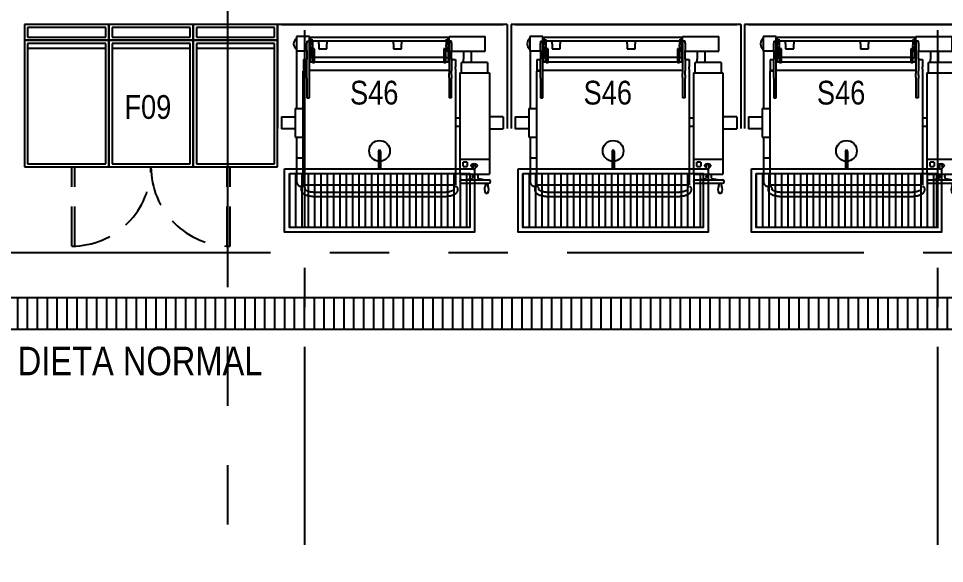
# Model space of a CAD drawing. Extents: x -28 to 149, y -33 to 76.
# Drawn here: x 26.19 to 32.04, y 21.54 to 24.99 of the extents above; entities that cross this region are included whole.
import ezdxf

# ---------------------------------------------------------------- set-up
doc = ezdxf.new("R2010")
doc.units = 0
for name, pattern in [('CENTER', [2, 1.25, -0.25, 0.25, -0.25]), ('HIDDEN', [0.375, 0.25, -0.125]), ('PHANTOM2', [1.25, 0.625, -0.125, 0.125, -0.125, 0.125, -0.125])]:
    doc.linetypes.add(name, pattern=pattern)
for name, color, linetype in [('arq-ejes-principales', 1, 'CENTER'), ('arq-equipamiento', 1, 'Continuous'), ('arq-hatch', 252, 'Continuous'), ('arq-indicacion de corte', 5, 'PHANTOM2'), ('arq-parillas', 8, 'Continuous'), ('arq-text-area', 3, 'Continuous'), ('arq-text-equipamiento', 2, 'Continuous')]:
    doc.layers.add(name, color=color, linetype=linetype)
doc.styles.add('dape 2', font='ARIALN.TTF', dxfattribs={"height": 2.5})

# ---------------------------------------------------------------- blocks, each defined once
blk = doc.blocks.new('S46')
for p, q in [((0.1364, 1.0655), (0.1241, 1.0655)), ((0.3137, 1.0537), (0.3126, 1.0509)), ((0.3149, 1.0562), (0.3137, 1.0537)), ((0.3165, 1.0586), (0.3149, 1.0562)), ((0.3183, 1.061), (0.3165, 1.0586)), ((0.3204, 1.0634), (0.3183, 1.061)), ((0.3232, 1.0659), (0.3204, 1.0634)), ((0.3262, 1.0682), (0.3232, 1.0659)), ((0.3295, 1.0704), (0.3262, 1.0682)), ((0.333, 1.0724), (0.3295, 1.0704)), ((0.3367, 1.0743), (0.333, 1.0724)), ((0.3406, 1.076), (0.3367, 1.0743)), ((0.3447, 1.0775), (0.3406, 1.076)), ((0.3489, 1.0789), (0.3447, 1.0775)), ((0.3533, 1.0802), (0.3489, 1.0789)), ((0.3506, 1.0526), (0.3535, 1.0537)), ((0.3578, 1.0814), (0.3533, 1.0802)), ((0.3535, 1.0537), (0.3567, 1.0548)), ((0.3567, 1.0548), (0.3601, 1.0557)), ((0.3625, 1.0824), (0.3578, 1.0814)), ((0.3601, 1.0557), (0.3637, 1.0567)), ((0.3673, 1.0833), (0.3625, 1.0824)), ((0.3637, 1.0567), (0.3675, 1.0575)), ((0.3722, 1.0841), (0.3673, 1.0833)), ((0.3675, 1.0575), (0.3715, 1.0583)), ((0.3715, 1.0583), (0.3757, 1.0589)), ((0.3772, 1.0848), (0.3722, 1.0841)), ((0.3757, 1.0589), (0.38, 1.0595)), ((0.3822, 1.0853), (0.3772, 1.0848)), ((0.38, 1.0595), (0.3844, 1.06)), ((0.3874, 1.0857), (0.3822, 1.0853)), ((0.3844, 1.06), (0.3889, 1.0603)), ((0.3925, 1.0859), (0.3874, 1.0857)), ((0.3889, 1.0603), (0.3934, 1.0606)), ((0.3977, 1.0861), (0.3925, 1.0859)), ((0.3934, 1.0606), (0.398, 1.0607)), ((0.4005, 1.0861), (0.3977, 1.0861)), ((0.398, 1.0607), (0.4005, 1.0607)), ((1.2133, 1.0861), (0.4005, 1.0861)), ((0.4005, 1.0607), (1.2133, 1.0607)), ((1.2165, 1.0861), (1.2133, 1.0861)), ((1.2133, 1.0607), (1.2157, 1.0607)), ((1.2157, 1.0607), (1.2203, 1.0606)), ((1.2217, 1.0859), (1.2165, 1.0861)), ((1.2203, 1.0606), (1.2248, 1.0603)), ((1.2268, 1.0856), (1.2217, 1.0859)), ((1.2248, 1.0603), (1.2293, 1.06)), ((1.232, 1.0852), (1.2268, 1.0856)), ((1.2293, 1.06), (1.2337, 1.0595)), ((1.237, 1.0847), (1.232, 1.0852)), ((1.2337, 1.0595), (1.2381, 1.0589)), ((1.242, 1.084), (1.237, 1.0847)), ((1.2381, 1.0589), (1.2422, 1.0583)), ((1.2469, 1.0832), (1.242, 1.084)), ((1.2422, 1.0583), (1.2463, 1.0575)), ((1.2463, 1.0575), (1.2501, 1.0567)), ((1.2517, 1.0823), (1.2469, 1.0832)), ((1.2501, 1.0567), (1.2538, 1.0557)), ((1.2564, 1.0813), (1.2517, 1.0823)), ((1.2538, 1.0557), (1.2572, 1.0547)), ((1.261, 1.0801), (1.2564, 1.0813)), ((1.2572, 1.0547), (1.2604, 1.0536)), ((1.2604, 1.0536), (1.2633, 1.0525)), ((1.2654, 1.0788), (1.261, 1.0801)), ((1.2696, 1.0773), (1.2654, 1.0788)), ((1.2737, 1.0757), (1.2696, 1.0773)), ((1.2776, 1.074), (1.2737, 1.0757)), ((1.2813, 1.0721), (1.2776, 1.074)), ((1.2847, 1.0701), (1.2813, 1.0721)), ((1.2878, 1.068), (1.2847, 1.0701)), ((1.2907, 1.0658), (1.2878, 1.068)), ((1.2932, 1.0635), (1.2907, 1.0658)), ((1.2953, 1.0611), (1.2932, 1.0635)), ((1.2972, 1.0587), (1.2953, 1.0611)), ((1.2987, 1.0563), (1.2972, 1.0587)), ((1.3, 1.0537), (1.2987, 1.0563)), ((1.301, 1.0511), (1.3, 1.0537)), ((0.1159, 1.0029), (0.1156, 1.0029)), ((0.2878, 1.0029), (0.1159, 1.0029)), ((0.312, 1.048), (0.3116, 1.0452)), ((0.3116, 1.0452), (0.3116, 1.0436)), ((0.3116, 1.0436), (0.3116, 1.0374)), ((0.3116, 1.0374), (0.3119, 1.0343)), ((0.3119, 1.0343), (0.3126, 1.0319)), ((0.3126, 1.0509), (0.312, 1.048)), ((0.3126, 1.0319), (0.3134, 1.0301)), ((0.3134, 1.0301), (0.3143, 1.0289)), ((0.3143, 1.0289), (0.3156, 1.0274)), ((0.3156, 1.0274), (0.3178, 1.0258)), ((0.3178, 1.0258), (0.3207, 1.0247)), ((0.3207, 1.0247), (0.3243, 1.0242)), ((0.3243, 1.0136), (0.3243, 0.2943)), ((0.3274, 1.0245), (0.3295, 1.0251)), ((0.3274, 1.0159), (1.2878, 1.0159)), ((0.3295, 1.0251), (0.3312, 1.026)), ((0.3312, 1.026), (0.3328, 1.0272)), ((0.3328, 1.0272), (0.3342, 1.0287)), ((0.3342, 1.0287), (0.3354, 1.0306)), ((0.3354, 1.0306), (0.3363, 1.0327)), ((0.3363, 1.0327), (0.3368, 1.035)), ((0.3368, 1.035), (0.337, 1.0374)), ((0.3369, 1.0434), (0.337, 1.0436)), ((0.3369, 1.0434), (0.3369, 1.0434)), ((0.337, 1.0436), (0.3372, 1.0439)), ((0.337, 1.0374), (0.337, 1.0436)), ((0.3372, 1.0439), (0.3376, 1.0445)), ((0.3376, 1.0445), (0.3382, 1.0452)), ((0.3382, 1.0452), (0.3391, 1.0461)), ((0.3391, 1.0461), (0.3403, 1.0471)), ((0.3403, 1.0471), (0.3418, 1.0481)), ((0.3418, 1.0481), (0.3436, 1.0492)), ((0.3436, 1.0492), (0.3456, 1.0503)), ((0.3456, 1.0503), (0.348, 1.0515)), ((0.348, 1.0515), (0.3506, 1.0526)), ((1.2633, 1.0525), (1.266, 1.0514)), ((1.266, 1.0514), (1.2683, 1.0502)), ((1.2683, 1.0502), (1.2704, 1.0491)), ((1.2704, 1.0491), (1.2722, 1.048)), ((1.2722, 1.048), (1.2736, 1.0469)), ((1.2736, 1.0469), (1.2748, 1.0459)), ((1.2748, 1.0459), (1.2756, 1.0451)), ((1.2756, 1.0451), (1.2762, 1.0444)), ((1.2762, 1.0444), (1.2766, 1.0439)), ((1.2766, 1.0439), (1.2767, 1.0435)), ((1.2767, 1.0435), (1.2768, 1.0434)), ((1.2768, 1.0436), (1.2768, 1.0361)), ((1.2768, 1.0361), (1.277, 1.0332)), ((1.277, 1.0332), (1.2776, 1.0309)), ((1.2776, 1.0309), (1.2783, 1.0293)), ((1.2783, 1.0293), (1.279, 1.0281)), ((1.279, 1.0281), (1.2801, 1.0267)), ((1.2801, 1.0267), (1.282, 1.0251)), ((1.282, 1.0251), (1.2845, 1.0237)), ((1.2845, 1.0237), (1.2879, 1.0229)), ((1.2893, 1.0136), (1.2893, 0.2943)), ((1.2895, 1.0229), (1.293, 1.0233)), ((1.293, 1.0233), (1.2959, 1.0245)), ((1.2959, 1.0245), (1.2981, 1.026)), ((1.2981, 1.026), (1.2995, 1.0275)), ((1.2995, 1.0275), (1.3003, 1.0288)), ((1.3003, 1.0288), (1.3011, 1.0305)), ((1.3017, 1.0485), (1.301, 1.0511)), ((1.3011, 1.0305), (1.3019, 1.0329)), ((1.3021, 1.0457), (1.3017, 1.0485)), ((1.3019, 1.0329), (1.3022, 1.0361)), ((1.3022, 1.0436), (1.3021, 1.0457)), ((1.3022, 1.0361), (1.3022, 1.0436)), ((1.3305, 0.843), (1.3305, 0.9954)), ((0.2988, 0.9465), (0.1126, 0.9465)), ((0.1126, 0.8518), (0.1126, 0.9465)), ((0.2878, 0.9815), (0.1156, 0.9815)), ((0.1477, 0.9815), (0.1802, 0.9749)), ((0.1802, 0.9749), (0.1802, 0.9749)), ((0.1839, 0.9704), (0.1839, 0.9626)), ((0.1839, 0.9626), (0.1839, 0.9626)), ((0.1839, 0.9626), (0.184, 0.9623)), ((0.184, 0.9554), (0.1839, 0.9552)), ((0.1839, 0.9552), (0.184, 0.9554)), ((0.1839, 0.9552), (0.1839, 0.9465)), ((0.184, 0.9623), (0.1842, 0.9615)), ((0.1842, 0.9562), (0.184, 0.9554)), ((0.184, 0.9554), (0.1842, 0.9562)), ((0.1842, 0.9615), (0.1843, 0.9603)), ((0.1843, 0.9574), (0.1842, 0.9562)), ((0.1843, 0.9603), (0.1844, 0.9596)), ((0.1844, 0.9581), (0.1843, 0.9574)), ((0.1844, 0.9596), (0.1844, 0.9589)), ((0.1844, 0.9584), (0.1844, 0.9589)), ((0.1844, 0.9589), (0.1844, 0.9581)), ((0.219, 0.9589), (0.2191, 0.9596)), ((0.219, 0.9594), (0.219, 0.9589)), ((0.2191, 0.9581), (0.219, 0.9589)), ((0.2191, 0.9603), (0.2192, 0.9615)), ((0.2191, 0.9596), (0.2191, 0.9603)), ((0.2191, 0.9574), (0.2191, 0.9581)), ((0.2192, 0.9562), (0.2191, 0.9574)), ((0.2192, 0.9615), (0.2194, 0.9623)), ((0.2194, 0.9554), (0.2192, 0.9562)), ((0.2194, 0.9623), (0.2195, 0.9626)), ((0.2195, 0.9552), (0.2194, 0.9554)), ((0.2195, 0.9626), (0.2195, 0.9703)), ((0.2195, 0.9626), (0.2195, 0.9626)), ((0.2195, 0.9465), (0.2195, 0.9552)), ((0.2195, 0.9552), (0.2195, 0.9552)), ((0.2232, 0.9749), (0.2557, 0.9815)), ((0.2988, 0.8518), (0.2988, 0.9465)), ((0.1886, 0.8937), (0.1881, 0.8923)), ((0.1881, 0.8923), (0.1881, 0.8909)), ((0.1881, 0.8909), (0.1884, 0.8896)), ((0.1884, 0.8896), (0.1891, 0.8882)), ((0.1893, 0.8951), (0.1886, 0.8937)), ((0.1891, 0.8882), (0.1902, 0.8869)), ((0.1905, 0.8963), (0.1893, 0.8951)), ((0.1902, 0.8869), (0.1916, 0.8857)), ((0.192, 0.8975), (0.1905, 0.8963)), ((0.1916, 0.8857), (0.1933, 0.8846)), ((0.1937, 0.8986), (0.192, 0.8975)), ((0.1933, 0.8846), (0.1953, 0.8836)), ((0.1958, 0.8995), (0.1937, 0.8986)), ((0.1953, 0.8836), (0.1975, 0.8828)), ((0.1981, 0.9003), (0.1958, 0.8995)), ((0.1975, 0.8828), (0.2, 0.8821)), ((0.2006, 0.901), (0.1981, 0.9003)), ((0.2, 0.8821), (0.2026, 0.8816)), ((0.2017, 0.9012), (0.2006, 0.901)), ((0.2018, 0.9087), (0.2017, 0.9078)), ((0.2017, 0.8941), (0.2017, 0.9078)), ((0.2017, 0.8941), (0.2017, 0.8847)), ((0.2017, 0.8847), (0.2018, 0.884)), ((0.2021, 0.91), (0.2018, 0.9087)), ((0.2018, 0.884), (0.2022, 0.8834)), ((0.2027, 0.9113), (0.2021, 0.91)), ((0.2022, 0.8834), (0.2028, 0.8828)), ((0.2026, 0.8816), (0.2053, 0.8813)), ((0.2035, 0.9124), (0.2027, 0.9113)), ((0.2028, 0.8828), (0.2036, 0.8823)), ((0.2045, 0.9133), (0.2035, 0.9124)), ((0.2036, 0.8823), (0.2045, 0.8819)), ((0.2056, 0.914), (0.2045, 0.9133)), ((0.2045, 0.8819), (0.2056, 0.8815)), ((0.2053, 0.8813), (0.2081, 0.8812)), ((0.2068, 0.9144), (0.2056, 0.914)), ((0.2056, 0.8815), (0.2068, 0.8813)), ((0.2082, 0.9147), (0.2068, 0.9144)), ((0.2068, 0.8813), (0.2081, 0.8812)), ((0.2081, 0.8812), (0.2093, 0.8812)), ((0.2095, 0.9146), (0.2082, 0.9147)), ((0.2093, 0.8812), (0.2106, 0.8813)), ((0.2093, 0.8812), (0.2121, 0.8813)), ((0.2107, 0.9144), (0.2095, 0.9146)), ((0.2106, 0.8813), (0.2118, 0.8815)), ((0.2118, 0.914), (0.2107, 0.9144)), ((0.2128, 0.9134), (0.2118, 0.914)), ((0.2118, 0.8815), (0.2129, 0.8819)), ((0.2121, 0.8813), (0.2148, 0.8816)), ((0.2137, 0.9126), (0.2128, 0.9134)), ((0.2129, 0.8819), (0.2139, 0.8823)), ((0.2145, 0.9116), (0.2137, 0.9126)), ((0.2139, 0.8823), (0.2146, 0.8828)), ((0.2151, 0.9105), (0.2145, 0.9116)), ((0.2146, 0.8828), (0.2152, 0.8834)), ((0.2148, 0.8816), (0.2174, 0.8821)), ((0.2156, 0.9092), (0.2151, 0.9105)), ((0.2152, 0.8834), (0.2156, 0.884)), ((0.2157, 0.9078), (0.2156, 0.9092)), ((0.2156, 0.884), (0.2157, 0.8847)), ((0.2157, 0.9078), (0.2157, 0.8941)), ((0.2169, 0.901), (0.2157, 0.9012)), ((0.2157, 0.8941), (0.2157, 0.8847)), ((0.2193, 0.9003), (0.2169, 0.901)), ((0.2174, 0.8821), (0.2199, 0.8828)), ((0.2216, 0.8995), (0.2193, 0.9003)), ((0.2199, 0.8828), (0.2221, 0.8836)), ((0.2237, 0.8986), (0.2216, 0.8995)), ((0.2221, 0.8836), (0.2241, 0.8846)), ((0.2255, 0.8975), (0.2237, 0.8986)), ((0.2241, 0.8846), (0.2258, 0.8857)), ((0.2269, 0.8963), (0.2255, 0.8975)), ((0.2258, 0.8857), (0.2272, 0.8869)), ((0.2281, 0.8951), (0.2269, 0.8963)), ((0.2272, 0.8869), (0.2283, 0.8882)), ((0.2289, 0.8937), (0.2281, 0.8951)), ((0.2283, 0.8882), (0.229, 0.8896)), ((0.2293, 0.8923), (0.2289, 0.8937)), ((0.229, 0.8896), (0.2293, 0.8909)), ((0.2293, 0.8909), (0.2293, 0.8923)), ((0.2533, 0.8958), (0.253, 0.8953)), ((0.253, 0.8743), (0.253, 0.8953)), ((0.2537, 0.896), (0.2533, 0.8958)), ((0.2542, 0.8961), (0.2537, 0.896)), ((0.2549, 0.8962), (0.2542, 0.8961)), ((0.2551, 0.8962), (0.2549, 0.8962)), ((0.2657, 0.8963), (0.2551, 0.8962)), ((0.2762, 0.8962), (0.2657, 0.8963)), ((0.2769, 0.8961), (0.2762, 0.8962)), ((0.2774, 0.896), (0.2769, 0.8961)), ((0.2779, 0.8959), (0.2774, 0.896)), ((0.2781, 0.8957), (0.2779, 0.8959)), ((0.2784, 0.8953), (0.2781, 0.8957)), ((0.2784, 0.8953), (0.2784, 0.8743)), ((0.8007, 0.8041), (0.8007, 0.9062)), ((0.8129, 0.8041), (0.8129, 0.9062)), ((0.1126, 0.3046), (0.1126, 0.8518)), ((0.2988, 0.8506), (0.1126, 0.8506)), ((0.253, 0.8704), (0.253, 0.8743)), ((0.253, 0.8703), (0.253, 0.8704)), ((0.2531, 0.8701), (0.253, 0.8703)), ((0.2533, 0.87), (0.2531, 0.8701)), ((0.2536, 0.8698), (0.2533, 0.87)), ((0.2539, 0.8697), (0.2536, 0.8698)), ((0.2543, 0.8696), (0.2539, 0.8697)), ((0.2547, 0.8696), (0.2543, 0.8696)), ((0.2551, 0.8695), (0.2547, 0.8696)), ((0.2551, 0.8695), (0.2621, 0.8694)), ((0.2621, 0.8694), (0.2692, 0.8694)), ((0.2692, 0.8694), (0.2763, 0.8695)), ((0.2767, 0.8696), (0.2763, 0.8695)), ((0.2771, 0.8696), (0.2767, 0.8696)), ((0.2774, 0.8697), (0.2771, 0.8696)), ((0.2778, 0.8698), (0.2774, 0.8697)), ((0.278, 0.87), (0.2778, 0.8698)), ((0.2782, 0.8701), (0.278, 0.87)), ((0.2783, 0.8703), (0.2782, 0.8701)), ((0.2784, 0.8704), (0.2783, 0.8703)), ((0.2784, 0.8743), (0.2784, 0.8704)), ((0.2988, 0.3046), (0.2988, 0.8518)), ((1.3051, 0.843), (1.2893, 0.843)), ((1.3305, 0.843), (1.3051, 0.843)), ((1.3305, 0.7115), (1.3305, 0.843)), ((0.8147, 0.8041), (0.7989, 0.8041)), ((0.7989, 0.8041), (0.8068, 0.7904)), ((0.8068, 0.7904), (0.8147, 0.8041)), ((1.3355, 0.7115), (1.2893, 0.7115)), ((1.3361, 0.7115), (1.3355, 0.7115)), ((1.338, 0.7095), (1.338, 0.7089)), ((1.338, 0.7089), (1.338, 0.5331)), ((0, 0), (0, 0.6568)), ((0.1048, 0.6591), (0.0254, 0.6591)), ((0.0254, 0.6568), (0.0254, 0.6591)), ((0.0254, 0.5852), (0.0254, 0.6568)), ((0.1126, 0.6591), (0.1048, 0.6591)), ((1.338, 0.6591), (1.3459, 0.6591)), ((1.3459, 0.6591), (1.4253, 0.6591)), ((1.4253, 0.6568), (1.4253, 0.6591)), ((1.4253, 0.5852), (1.4253, 0.6568)), ((1.4507, 0), (1.4507, 0.6568)), ((0.0254, 0.5829), (0.0254, 0.5852)), ((0.3243, 0.6429), (0.2988, 0.6429)), ((0.2988, 0.5922), (0.3161, 0.5922)), ((0.3161, 0.5922), (0.3185, 0.5923)), ((0.3185, 0.5923), (0.3211, 0.5924)), ((0.3211, 0.5924), (0.3232, 0.5925)), ((0.3232, 0.5925), (0.3243, 0.5925)), ((1.4253, 0.5829), (1.4253, 0.5852)), ((0.0254, 0.5829), (0.1048, 0.5829)), ((0.1126, 0.5829), (0.1048, 0.5829)), ((1.3355, 0.5305), (1.2893, 0.5305)), ((1.3305, 0.1683), (1.3305, 0.5305)), ((1.3355, 0.5305), (1.3361, 0.5305)), ((1.338, 0.5829), (1.3459, 0.5829)), ((1.338, 0.5331), (1.338, 0.5325)), ((1.4253, 0.5829), (1.3459, 0.5829)), ((0.3513, 0.4634), (0.3672, 0.4634)), ((0.3513, 0.4634), (0.3513, 0.4507)), ((0.3513, 0.4507), (0.3513, 0.3397)), ((0.3672, 0.4507), (0.3672, 0.4634)), ((0.3672, 0.3397), (0.3672, 0.4507)), ((1.2657, 0.4634), (1.2499, 0.4634)), ((1.2499, 0.4634), (1.2499, 0.4507)), ((1.2499, 0.4507), (1.2499, 0.3397)), ((1.2657, 0.4507), (1.2657, 0.4634)), ((1.2657, 0.3397), (1.2657, 0.4507)), ((0.2988, 0.3046), (0.1126, 0.3046)), ((0.1238, 0.2411), (0.1238, 0.3046)), ((0.2889, 0.3046), (0.2889, 0.2411)), ((0.3243, 0.2943), (0.3258, 0.2675)), ((0.3513, 0.3197), (0.3513, 0.3397)), ((0.3513, 0.3197), (0.3513, 0.293)), ((0.3513, 0.2191), (0.3513, 0.293)), ((0.3672, 0.3356), (0.3672, 0.3397)), ((0.3672, 0.3356), (0.3672, 0.3089)), ((0.3672, 0.3038), (0.3672, 0.3089)), ((0.3672, 0.2191), (0.3672, 0.3038)), ((1.2499, 0.3397), (1.2499, 0.3038)), ((1.2499, 0.3038), (1.2499, 0.2191)), ((1.2657, 0.3397), (1.2657, 0.3038)), ((1.2657, 0.3038), (1.2657, 0.2191)), ((1.2657, 0.2943), (1.287, 0.2943)), ((1.287, 0.2943), (1.2878, 0.2943)), ((1.2878, 0.292), (1.2878, 0.2943)), ((1.2893, 0.2943), (1.2878, 0.2943)), ((0.1238, 0.2411), (0.2889, 0.2411)), ((0.2256, 0.2411), (0.2256, 0.1683)), ((0.2764, 0.2411), (0.2764, 0.2181)), ((0.3258, 0.2229), (0.3258, 0.2675)), ((0.3672, 0.2897), (1.2499, 0.2897)), ((0.3704, 0.2356), (0.3704, 0.2355)), ((0.387, 0.2356), (0.3704, 0.2356)), ((0.3704, 0.2355), (0.3704, 0.2353)), ((0.3704, 0.2353), (0.3704, 0.2353)), ((0.3704, 0.2353), (0.3704, 0.2349)), ((0.3704, 0.2349), (0.3704, 0.2347)), ((0.3704, 0.2347), (0.3704, 0.2343)), ((0.3704, 0.2342), (0.3704, 0.2343)), ((0.3704, 0.2342), (0.3704, 0.2339)), ((0.3997, 0.2398), (0.387, 0.2398)), ((0.387, 0.2398), (0.387, 0.2083)), ((0.3997, 0.2083), (0.3997, 0.2398)), ((1.2174, 0.2356), (0.3997, 0.2356)), ((1.2174, 0.2398), (1.2174, 0.2083)), ((1.2301, 0.2398), (1.2174, 0.2398)), ((1.2301, 0.2398), (1.2301, 0.2083)), ((1.2467, 0.2356), (1.2301, 0.2356)), ((1.2467, 0.2355), (1.2467, 0.2356)), ((1.2467, 0.2353), (1.2467, 0.2355)), ((1.2467, 0.2353), (1.2467, 0.2353)), ((1.2467, 0.2349), (1.2467, 0.2353)), ((1.2467, 0.2347), (1.2467, 0.2349)), ((1.2467, 0.2343), (1.2467, 0.2347)), ((1.2467, 0.2343), (1.2467, 0.2342)), ((1.2467, 0.2339), (1.2467, 0.2342)), ((1.2657, 0.2897), (1.2878, 0.2897)), ((1.2878, 0.2897), (1.2878, 0.292)), ((1.2878, 0.292), (1.2878, 0.292)), ((1.2878, 0.2229), (1.2878, 0.2897)), ((0.2764, 0.1683), (0.2764, 0.2181)), ((0.3258, 0.2222), (0.3258, 0.2229)), ((0.3258, 0.2207), (0.3258, 0.2222)), ((0.3258, 0.2207), (0.326, 0.2207)), ((0.326, 0.2207), (0.3263, 0.2206)), ((0.3263, 0.2206), (0.3265, 0.2206)), ((0.3433, 0.2206), (0.3265, 0.2206)), ((0.3433, 0.2206), (0.3513, 0.2206)), ((0.3513, 0.2191), (0.3513, 0.1652)), ((0.3672, 0.1652), (0.3672, 0.2191)), ((0.3704, 0.2339), (0.3704, 0.2338)), ((0.3704, 0.2338), (0.3704, 0.233)), ((0.3704, 0.233), (0.3704, 0.2327)), ((0.3704, 0.2327), (0.3704, 0.2324)), ((0.3704, 0.2323), (0.3704, 0.2324)), ((0.3704, 0.2323), (0.3704, 0.2314)), ((0.3704, 0.2313), (0.3704, 0.2312)), ((0.3704, 0.2312), (0.3704, 0.23)), ((0.3704, 0.23), (0.3704, 0.2298)), ((0.3704, 0.2298), (0.3704, 0.2295)), ((0.3704, 0.2293), (0.3704, 0.2295)), ((0.3704, 0.2293), (0.3704, 0.2279)), ((0.3704, 0.2279), (0.3704, 0.2279)), ((0.3704, 0.2279), (0.3704, 0.2278)), ((0.3704, 0.2278), (0.3704, 0.2263)), ((0.3704, 0.2263), (0.3704, 0.2261)), ((0.3704, 0.2261), (0.3704, 0.2259)), ((0.3704, 0.2257), (0.3704, 0.2259)), ((0.3704, 0.2257), (0.3704, 0.2241)), ((0.3704, 0.224), (0.3704, 0.2241)), ((0.3704, 0.224), (0.3704, 0.2239)), ((0.3704, 0.2239), (0.3704, 0.2238)), ((0.3704, 0.2238), (0.3704, 0.2222)), ((0.3704, 0.2222), (0.3704, 0.222)), ((0.3704, 0.222), (0.3704, 0.2219)), ((0.3704, 0.2218), (0.3704, 0.2219)), ((0.3704, 0.2218), (0.3704, 0.2202)), ((0.3704, 0.22), (0.3704, 0.2202)), ((0.3704, 0.22), (0.3704, 0.2198)), ((0.3704, 0.2198), (0.3704, 0.2196)), ((0.3704, 0.2196), (0.3704, 0.2181)), ((0.3704, 0.2181), (0.3704, 0.218)), ((0.3704, 0.2179), (0.3704, 0.218)), ((0.3704, 0.2179), (0.3704, 0.2164)), ((0.3704, 0.2163), (0.3704, 0.2164)), ((0.3704, 0.2163), (0.3704, 0.216)), ((0.3704, 0.216), (0.3704, 0.2157)), ((0.3704, 0.2157), (0.3704, 0.2144)), ((0.3704, 0.2144), (0.3704, 0.2132)), ((0.3704, 0.2144), (0.3704, 0.2143)), ((0.3704, 0.2131), (0.3704, 0.2132)), ((0.3704, 0.2131), (0.3704, 0.2127)), ((0.3704, 0.2127), (0.3704, 0.2125)), ((0.3704, 0.2125), (0.3704, 0.2115)), ((0.3704, 0.2115), (0.3704, 0.2109)), ((0.3704, 0.2115), (0.3704, 0.2115)), ((0.3704, 0.2108), (0.3704, 0.2109)), ((0.3704, 0.2108), (0.3704, 0.2104)), ((0.3704, 0.2104), (0.3704, 0.2102)), ((0.3704, 0.2102), (0.3704, 0.2097)), ((0.3704, 0.2097), (0.3704, 0.2097)), ((0.3704, 0.2097), (0.3704, 0.2093)), ((0.3704, 0.2097), (0.3704, 0.2097)), ((0.3704, 0.2093), (0.3704, 0.2092)), ((0.3704, 0.2092), (0.3704, 0.2091)), ((0.3704, 0.2091), (0.3736, 0.2091)), ((0.3736, 0.2075), (0.3736, 0.2095)), ((0.3863, 0.2095), (0.3736, 0.2095)), ((0.3736, 0.1731), (0.3736, 0.2075)), ((0.387, 0.2083), (0.387, 0.1556)), ((0.3997, 0.2091), (1.2174, 0.2091)), ((0.3997, 0.1556), (0.3997, 0.2083)), ((1.2174, 0.2083), (1.2174, 0.1556)), ((1.2301, 0.2093), (1.2308, 0.2095)), ((1.2301, 0.2083), (1.2301, 0.1556)), ((1.2435, 0.2095), (1.2308, 0.2095)), ((1.2435, 0.2075), (1.2435, 0.2095)), ((1.2435, 0.2091), (1.2467, 0.2091)), ((1.2435, 0.1731), (1.2435, 0.2075)), ((1.2467, 0.2338), (1.2467, 0.2339)), ((1.2467, 0.233), (1.2467, 0.2338)), ((1.2467, 0.2327), (1.2467, 0.233)), ((1.2467, 0.2324), (1.2467, 0.2327)), ((1.2467, 0.2324), (1.2467, 0.2323)), ((1.2467, 0.2314), (1.2467, 0.2323)), ((1.2467, 0.2312), (1.2467, 0.2313)), ((1.2467, 0.23), (1.2467, 0.2312)), ((1.2467, 0.2298), (1.2467, 0.23)), ((1.2467, 0.2295), (1.2467, 0.2298)), ((1.2467, 0.2295), (1.2467, 0.2293)), ((1.2467, 0.2279), (1.2467, 0.2293)), ((1.2467, 0.2279), (1.2467, 0.2279)), ((1.2467, 0.2278), (1.2467, 0.2279)), ((1.2467, 0.2263), (1.2467, 0.2278)), ((1.2467, 0.2261), (1.2467, 0.2263)), ((1.2467, 0.2259), (1.2467, 0.2261)), ((1.2467, 0.2259), (1.2467, 0.2257)), ((1.2467, 0.2241), (1.2467, 0.2257)), ((1.2467, 0.2241), (1.2467, 0.224)), ((1.2467, 0.2239), (1.2467, 0.224)), ((1.2467, 0.2238), (1.2467, 0.2239)), ((1.2467, 0.2222), (1.2467, 0.2238)), ((1.2467, 0.222), (1.2467, 0.2222)), ((1.2467, 0.2219), (1.2467, 0.222)), ((1.2467, 0.2219), (1.2467, 0.2218)), ((1.2467, 0.2202), (1.2467, 0.2218)), ((1.2467, 0.2202), (1.2467, 0.22)), ((1.2467, 0.2198), (1.2467, 0.22)), ((1.2467, 0.2196), (1.2467, 0.2198)), ((1.2467, 0.2181), (1.2467, 0.2196)), ((1.2467, 0.218), (1.2467, 0.2181)), ((1.2467, 0.218), (1.2467, 0.2179)), ((1.2467, 0.2164), (1.2467, 0.2179)), ((1.2467, 0.2164), (1.2467, 0.2163)), ((1.2467, 0.216), (1.2467, 0.2163)), ((1.2467, 0.2157), (1.2467, 0.216)), ((1.2467, 0.2144), (1.2467, 0.2157)), ((1.2467, 0.2132), (1.2467, 0.2144)), ((1.2467, 0.2143), (1.2467, 0.2144)), ((1.2467, 0.2132), (1.2467, 0.2131)), ((1.2467, 0.2127), (1.2467, 0.2131)), ((1.2467, 0.2125), (1.2467, 0.2127)), ((1.2467, 0.2115), (1.2467, 0.2125)), ((1.2467, 0.2109), (1.2467, 0.2115)), ((1.2467, 0.2115), (1.2467, 0.2115)), ((1.2467, 0.2109), (1.2467, 0.2108)), ((1.2467, 0.2104), (1.2467, 0.2108)), ((1.2467, 0.2102), (1.2467, 0.2104)), ((1.2467, 0.2097), (1.2467, 0.2102)), ((1.2467, 0.2097), (1.2467, 0.2097)), ((1.2467, 0.2093), (1.2467, 0.2097)), ((1.2467, 0.2097), (1.2467, 0.2097)), ((1.2467, 0.2092), (1.2467, 0.2093)), ((1.2467, 0.2092), (1.2467, 0.2091)), ((1.2499, 0.2191), (1.2499, 0.1652)), ((1.2657, 0.2221), (1.2703, 0.2221)), ((1.2657, 0.1652), (1.2657, 0.2191)), ((1.287, 0.2221), (1.2703, 0.2221)), ((1.287, 0.2221), (1.2873, 0.2221)), ((1.2873, 0.2221), (1.2876, 0.2222)), ((1.2876, 0.2222), (1.2878, 0.2222)), ((1.2878, 0.2222), (1.2878, 0.2229)), ((0.3513, 0.1683), (0.1386, 0.1683)), ((0.1386, 0.1683), (0.1386, 0.1634)), ((0.1386, 0.1634), (0.1386, 0.081)), ((0.3513, 0.1176), (0.3513, 0.1652)), ((0.3513, 0.1176), (0.3513, 0.1049)), ((0.3672, 0.1176), (0.3672, 0.1652)), ((0.3672, 0.1049), (0.3672, 0.1176)), ((0.3736, 0.1684), (0.3736, 0.1731)), ((0.3736, 0.1396), (0.3736, 0.1684)), ((0.3736, 0.1286), (0.3736, 0.1396)), ((0.3736, 0.1049), (0.3736, 0.1286)), ((0.3863, 0.1684), (0.3863, 0.1731)), ((0.3863, 0.1396), (0.3863, 0.1684)), ((0.3863, 0.1396), (0.3863, 0.1286)), ((0.3863, 0.1049), (0.3863, 0.1286)), ((0.387, 0.1556), (0.387, 0.154)), ((0.387, 0.154), (0.3997, 0.154)), ((0.3997, 0.154), (0.3997, 0.1556)), ((0.7178, 0.1546), (0.667, 0.1546)), ((0.667, 0.1546), (0.667, 0.1229)), ((0.667, 0.1061), (0.667, 0.1229)), ((0.7178, 0.1229), (0.7178, 0.1546)), ((0.7178, 0.1229), (0.7178, 0.1061)), ((1.191, 0.1546), (1.1402, 0.1546)), ((1.1402, 0.1546), (1.1402, 0.1229)), ((1.1402, 0.1061), (1.1402, 0.1229)), ((1.191, 0.1229), (1.191, 0.1546)), ((1.191, 0.1229), (1.191, 0.1061)), ((1.2174, 0.1556), (1.2174, 0.154)), ((1.2174, 0.154), (1.2301, 0.154)), ((1.2301, 0.1556), (1.2301, 0.154)), ((1.2308, 0.1396), (1.2308, 0.1684)), ((1.2308, 0.1286), (1.2308, 0.1396)), ((1.2308, 0.1049), (1.2308, 0.1286)), ((1.2435, 0.1684), (1.2435, 0.1731)), ((1.2435, 0.1396), (1.2435, 0.1684)), ((1.2435, 0.1396), (1.2435, 0.1286)), ((1.2435, 0.1049), (1.2435, 0.1286)), ((1.2498, 0.1634), (1.2498, 0.1683)), ((1.2498, 0.1683), (1.2498, 0.1683)), ((1.2498, 0.1634), (1.2498, 0.1287)), ((1.2498, 0.1634), (1.2498, 0.1634)), ((1.2499, 0.1652), (1.2499, 0.1176)), ((1.2499, 0.1176), (1.2499, 0.1049)), ((1.2657, 0.1683), (1.3324, 0.1683)), ((1.2657, 0.1652), (1.2657, 0.1176)), ((1.2657, 0.1049), (1.2657, 0.1176)), ((1.3324, 0.1634), (1.3324, 0.1683)), ((1.3324, 0.081), (1.3324, 0.1634)), ((0.1386, 0.081), (0.1386, 0.0762)), ((0.3672, 0.0762), (0.1386, 0.0762)), ((0.3513, 0.1049), (0.3672, 0.1049)), ((0.3672, 0.1049), (0.3672, 0.0843)), ((0.3672, 0.0843), (0.3672, 0.081)), ((0.3672, 0.081), (0.3672, 0.0762)), ((0.3736, 0.1049), (0.3863, 0.1049)), ((0.3736, 0.1049), (0.3736, 0.1049)), ((0.3736, 0.1049), (0.3863, 0.1049)), ((0.3736, 0.0988), (0.3894, 0.0988)), ((0.3736, 0.0988), (0.3736, 0.0845)), ((0.3736, 0.0795), (0.3736, 0.0845)), ((1.2435, 0.0795), (0.3736, 0.0795)), ((0.3863, 0.1049), (0.3863, 0.1049)), ((0.3894, 0.1061), (1.2276, 0.1061)), ((0.3894, 0.102), (0.3894, 0.1061)), ((0.3894, 0.0988), (0.3894, 0.102)), ((1.2276, 0.1061), (1.2276, 0.102)), ((1.2276, 0.102), (1.2276, 0.0988)), ((1.2276, 0.0988), (1.2435, 0.0988)), ((1.2308, 0.1049), (1.2308, 0.1049)), ((1.2308, 0.1049), (1.2435, 0.1049)), ((1.2308, 0.1049), (1.2435, 0.1049)), ((1.2435, 0.1049), (1.2435, 0.1049)), ((1.2435, 0.0845), (1.2435, 0.0988)), ((1.2435, 0.0845), (1.2435, 0.0795)), ((1.2498, 0.1064), (1.2498, 0.0843)), ((1.2498, 0.081), (1.2498, 0.0843)), ((1.2498, 0.0762), (1.2498, 0.081)), ((1.2498, 0.0762), (1.3324, 0.0762)), ((1.2657, 0.1049), (1.2499, 0.1049)), ((1.3324, 0.0829), (1.3324, 0.0829)), ((1.3324, 0.0795), (1.3324, 0.0829)), ((1.3324, 0.0762), (1.3324, 0.081)), ((1.3324, 0.0795), (1.3324, 0.0795)), ((0, 0), (1.4507, 0)), ((1.4253, 0), (0.0254, 0))]:
    blk.add_line(p, q)
blk.add_circle((0.8068, 0.7985), 0.0658)
for centre, radius, start, end in [((0.1606, 1.04), 0.0444, 145.0562, 210.54043), ((0.1, 1.04), 0.0444, 329.45957, 34.9438), ((0.1156, 0.9922), 0.0107, 90, 270), ((0.1086, 1.0094), 0.0159, 340.67773, 30.54043), ((0.1519, 1.0094), 0.0159, 149.45957, 199.32227), ((0.2878, 0.9922), 0.0107, 270, 90), ((1.3051, 0.9954), 0.0254, 90, 127.96288), ((1.3051, 0.9954), 0.0254, 0, 90), ((0.1792, 0.9702), 0.00476, 1.39658, 77.29636), ((0.2242, 0.9702), 0.00476, 102.60369, 178.94819), ((0.8068, 0.9062), 0.0061, 0, 180), ((1.3361, 0.7095), 0.00198, 0, 90), ((1.3361, 0.5325), 0.00198, 270, 0), ((1.3051, 0.1222), 0.0444, 307.90004, 52.09996)]:
    blk.add_arc(centre, radius, start, end)
blk = doc.blocks.new('F09')
for p, q in [((0.5333, 0), (0, 0)), ((0, 0), (0, -0.1)), ((1.0667, 0), (0.5333, 0)), ((0.5333, 0), (0.5333, -0.1)), ((0.5333, -0.1), (0.5333, 0)), ((1.6, 0), (1.0667, 0)), ((1.0667, 0), (1.0667, -0.1)), ((1.0667, -0.1), (1.0667, 0)), ((1.6, -0.1), (1.6, 0)), ((0.5133, -0.02), (0.02, -0.02)), ((0.02, -0.02), (0.02, -0.08)), ((0.5133, -0.08), (0.5133, -0.02)), ((1.0467, -0.02), (0.5533, -0.02)), ((0.5533, -0.02), (0.5533, -0.08)), ((1.0467, -0.08), (1.0467, -0.02)), ((1.58, -0.02), (1.0867, -0.02)), ((1.0867, -0.02), (1.0867, -0.08)), ((1.58, -0.08), (1.58, -0.02)), ((0.5333, -0.1), (0, -0.1)), ((0, -0.1), (0, -0.9)), ((0, -0.1), (0.5333, -0.1)), ((0.02, -0.08), (0.5133, -0.08)), ((0.5333, -0.9), (0.5333, -0.1)), ((1.0667, -0.1), (0.5333, -0.1)), ((0.5333, -0.1), (0.5333, -0.9)), ((0.5333, -0.1), (1.0667, -0.1)), ((0.5533, -0.08), (1.0467, -0.08)), ((1.0667, -0.9), (1.0667, -0.1)), ((1.6, -0.1), (1.0667, -0.1)), ((1.0667, -0.1), (1.0667, -0.9)), ((1.0667, -0.1), (1.6, -0.1)), ((1.0867, -0.08), (1.58, -0.08)), ((1.6, -0.9), (1.6, -0.1)), ((0.5133, -0.12), (0.02, -0.12)), ((0.02, -0.12), (0.02, -0.1497)), ((0.5133, -0.12), (0.02, -0.12)), ((0.02, -0.12), (0.02, -0.88)), ((0.02, -0.1497), (0.5133, -0.1497)), ((0.5133, -0.1497), (0.5133, -0.12)), ((0.5133, -0.88), (0.5133, -0.12)), ((1.0467, -0.12), (0.5533, -0.12)), ((0.5533, -0.12), (0.5533, -0.1497)), ((1.0467, -0.12), (0.5533, -0.12)), ((0.5533, -0.12), (0.5533, -0.88)), ((0.5533, -0.1497), (1.0467, -0.1497)), ((1.0467, -0.1497), (1.0467, -0.12)), ((1.0467, -0.88), (1.0467, -0.12)), ((1.58, -0.12), (1.0867, -0.12)), ((1.0867, -0.12), (1.0867, -0.1497)), ((1.58, -0.12), (1.0867, -0.12)), ((1.0867, -0.12), (1.0867, -0.88)), ((1.0867, -0.1497), (1.58, -0.1497)), ((1.58, -0.1497), (1.58, -0.12)), ((1.58, -0.88), (1.58, -0.12)), ((0, -0.9), (0.5333, -0.9)), ((0.02, -0.88), (0.5133, -0.88)), ((0.5333, -0.9), (1.0667, -0.9)), ((0.5533, -0.88), (1.0467, -0.88)), ((1.0667, -0.9), (1.6, -0.9)), ((1.0867, -0.88), (1.58, -0.88))]:
    blk.add_line(p, q)
at = {"color": 8, "linetype": 'HIDDEN'}
for p, q in [((0.2992, -1.4), (0.2992, -0.9)), ((0.3192, -1.4), (0.3192, -0.9)), ((1.28, -1.4), (1.28, -0.9)), ((1.3, -1.4), (1.3, -0.9))]:
    blk.add_line(p, q, dxfattribs=at)
for centre, start, end in [((0.2999, -0.9003), 269.92182, 0.03238), ((1.2993, -0.9003), 179.96762, 270.07818)]:
    blk.add_arc(centre, 0.4997, start, end, dxfattribs=at)
blk = doc.blocks.new('rejilla')
at = {"layer": 'arq-parillas'}
for p, q in [((29.2276, 23.527), (29.2276, 23.187)), ((29.2676, 23.527), (29.2676, 23.187)), ((29.3076, 23.527), (29.3076, 23.187)), ((29.3476, 23.527), (29.3476, 23.187)), ((29.3876, 23.527), (29.3876, 23.187)), ((29.4276, 23.527), (29.4276, 23.187)), ((29.4676, 23.527), (29.4676, 23.187)), ((29.5076, 23.527), (29.5076, 23.187)), ((29.5476, 23.527), (29.5476, 23.187)), ((29.5876, 23.527), (29.5876, 23.187)), ((29.6276, 23.527), (29.6276, 23.187)), ((29.6676, 23.527), (29.6676, 23.187)), ((29.7076, 23.527), (29.7076, 23.187)), ((29.7476, 23.527), (29.7476, 23.187)), ((29.7876, 23.527), (29.7876, 23.187)), ((29.8276, 23.527), (29.8276, 23.187)), ((29.8676, 23.527), (29.8676, 23.187)), ((29.9076, 23.527), (29.9076, 23.187)), ((29.9476, 23.527), (29.9476, 23.187)), ((29.9876, 23.527), (29.9876, 23.187)), ((30.0276, 23.527), (30.0276, 23.187)), ((30.0676, 23.527), (30.0676, 23.187)), ((30.1076, 23.527), (30.1076, 23.187)), ((30.1476, 23.527), (30.1476, 23.187)), ((30.1876, 23.527), (30.1876, 23.187)), ((30.2276, 23.527), (30.2276, 23.187)), ((30.2676, 23.527), (30.2676, 23.187)), ((30.3076, 23.527), (30.3076, 23.187)), ((30.3476, 23.527), (30.3476, 23.187))]:
    blk.add_line(p, q, dxfattribs=at)
for points in [[(29.1976, 23.557), (30.3976, 23.557), (30.3976, 23.157), (29.1976, 23.157)], [(29.2276, 23.527), (30.3676, 23.527), (30.3676, 23.187), (29.2276, 23.187)]]:
    blk.add_lwpolyline(points, close=True, dxfattribs=at)

msp = doc.modelspace()

# ---------------------------------------------------------------- hatches: boundary and pattern name
at = {"layer": 'arq-hatch'}
h = msp.add_hatch(dxfattribs=at)
h.set_pattern_fill('LINE', color=8, scale=0.02, angle=45, style=0)
h.set_pattern_definition([(45, (56.22398, 4.97406), (-0.04490128, 0.04490128), [])])
h.paths.add_polyline_path([(56.306, 6.62), (56.176, 6.67), (56.176, 4.4481), (56.306, 4.4966)])
h.paths.add_polyline_path([(56.3053, 4.0878), (56.176, 4.1375), (56.176, 3.9938), (56.0849, 3.9938), (56.1349, 3.8639), (56.3049, 3.8639)])
h.paths.add_polyline_path([(55.7735, 3.9938), (53.9322, 3.9938), (53.9322, 3.8638), (54.1448, 3.8638), (55.1734, 3.8638), (55.7249, 3.8638)])
h.paths.add_polyline_path([(53.9322, 3.9938), (53.8322, 3.9938), (53.8322, 3.8638), (53.9322, 3.8638)])
h.paths.add_polyline_path([(53.8322, 3.9938), (53.5432, 3.9938), (53.5932, 3.8638), (53.8322, 3.8638)])
h.paths.add_polyline_path([(-0.1776, 4.5303), (-0.3076, 4.4803), (-0.3076, 4.2812), (-0.1776, 4.2812)])
h.paths.add_polyline_path([(-0.1776, 4.2812), (-0.3076, 4.2812), (-0.3076, 4.1562), (-0.1776, 4.1562)])
h.paths.add_polyline_path([(0, 4.0803), (-0.1776, 4.0803), (-0.1776, 4.1562), (-0.3076, 4.1562), (-0.3076, 3.9503), (0, 3.9503)])
h.paths.add_polyline_path([(0.2724, 4.0803), (0, 4.0803), (0, 3.9503), (0.2224, 3.9503)])
h.paths.add_polyline_path([(10.3138, 5.6199), (8.2571, 5.6238), (8.2772, 5.57), (8.7716, 5.57), (9.8002, 5.57), (10.2946, 5.57)])
h.paths.add_polyline_path([(10.3446, 5.7), (8.2287, 5.7), (8.2571, 5.6238), (10.3138, 5.6199)])
h.paths.add_polyline_path([(12.7719, 5.7), (10.656, 5.7), (10.6862, 5.6192), (12.7393, 5.6153)])
h.paths.add_polyline_path([(12.7393, 5.6153), (10.6862, 5.6192), (10.7046, 5.57), (11.199, 5.57), (12.2275, 5.57), (12.2275, 5.5701), (12.7219, 5.5701)])
h.paths.add_polyline_path([(13.1, 5.7), (13.0833, 5.7), (13.1, 5.6552)])
h.paths.add_polyline_path([(56.306, 8.6376), (56.1754, 8.6878), (56.1754, 8.1159), (56.1754, 8.0999), (56.1754, 8.05), (56.306, 8.05)])
h.paths.add_polyline_path([(56.306, 8.05), (56.1754, 8.05), (56.1754, 7.2312), (56, 7.2312), (56.175, 7.2256), (56, 7.22), (56.175, 7.22), (56.175, 6.981), (56.306, 7.03)])
h.paths.add_polyline_path([(49.6461, 35.08), (48.5573, 35.08), (48.5087, 34.95), (49.6461, 34.95)])
h.paths.add_polyline_path([(50.5797, 35.08), (49.6461, 35.08), (49.6461, 34.95), (50.6297, 34.95)])
h.paths.add_polyline_path([(51.0789, 35.08), (50.9883, 35.08), (50.9397, 34.95), (51.0789, 34.95)])
h.paths.add_polyline_path([(51.2289, 35.08), (51.0789, 35.08), (51.0789, 34.95), (51.2289, 34.95)])
h.paths.add_polyline_path([(53.0056, 35.08), (51.2289, 35.08), (51.2289, 34.95), (53.0556, 34.95)])
h.paths.add_polyline_path([(20.5106, 35.08), (20, 35.08), (20, 34.9502), (20.5106, 34.9502)])
h.paths.add_polyline_path([(20, 35.08), (19.482, 35.08), (19.482, 34.9502), (20, 34.9502)])
h.paths.add_polyline_path([(42.086, 35.08), (41.0575, 35.08), (41.0575, 34.95), (42.086, 34.95)])
h.paths.add_polyline_path([(41.0575, 35.08), (40.563, 35.08), (40.513, 34.95), (41.0575, 34.95)])
h.paths.add_polyline_path([(42.5804, 35.08), (42.086, 35.08), (42.086, 34.95), (42.629, 34.95)])
edge = h.paths.add_edge_path()
edge.add_line((34.5796, 35.08), (34.4, 35.08))
edge.add_arc((34.4, 34.98), 0.1, 90, 179.99998)
edge.add_line((34.3, 34.98), (34.3, 34.95))
edge.add_line((34.3, 34.95), (34.6282, 34.95))
edge.add_line((34.6282, 34.95), (34.5796, 35.08))
h.paths.add_polyline_path([(37.0056, 35.08), (34.9882, 35.08), (34.9382, 34.95), (37.0541, 34.95)])
h.paths.add_polyline_path([(39.4373, 35.08), (37.4141, 35.08), (37.3641, 34.95), (39.4858, 34.95)])
h.paths.add_polyline_path([(18.573, 35.0802), (17.3999, 35.0802), (17.3999, 34.9502), (18.6216, 34.9502)])
h.paths.add_polyline_path([(19.482, 35.08), (18.9876, 35.08), (18.9391, 34.9502), (19.482, 34.9502)])
h.paths.add_polyline_path([(20.9731, 35.08), (20.5106, 35.08), (20.5106, 34.9502), (20.9731, 34.9502)])
h.paths.add_polyline_path([(8.5108, 34.95), (8.5594, 35.08), (10.5792, 35.08), (10.6292, 34.95)])
edge = h.paths.add_edge_path()
edge.add_line((10.9417, 34.95), (10.9903, 35.08))
edge.add_line((10.9903, 35.08), (13.0077, 35.08))
edge.add_line((13.0077, 35.08), (13.0327, 35.015))
edge.add_line((13.0327, 35.015), (13.0577, 34.95))
edge.add_line((13.0577, 34.95), (10.9417, 34.95))
at = {"layer": 'arq-parillas'}
h = msp.add_hatch(dxfattribs=at)
h.set_pattern_fill('LINE', color=256, scale=0.5, angle=90, style=0)
h.set_pattern_definition([(90, (0, 0), (-0.0625, 4e-18), [])])
h.paths.add_polyline_path([(36.0179, 23.3744), (35.8179, 23.3744), (35.8179, 23.2254), (32, 23.2254), (32, 23.0254), (36.0179, 23.0254)])
h.paths.add_polyline_path([(32, 23.2254), (28, 23.2254), (28, 23.0254), (32, 23.0254)])
h.paths.add_polyline_path([(27.513, 23.2254), (24, 23.2254), (24, 23.0254), (27.513, 23.0254)])
h.paths.add_polyline_path([(28, 23.2254), (27.513, 23.2254), (27.513, 23.0254), (28, 23.0254)])
h.paths.add_polyline_path([(24, 23.3744), (23.8, 23.3744), (23.8, 23.0254), (24, 23.0254)])

# ---------------------------------------------------------------- linework, layer by layer
at = {"layer": 'arq-ejes-principales'}
for p, q in [((28, 36.9128), (28, -2.6791)), ((32, 36.9128), (32, -2.6791))]:
    msp.add_line(p, q, dxfattribs=at)
at = {"layer": 'arq-indicacion de corte', "ltscale": 3}
for p, q in [((27.513, 40.1657), (27.513, -7.9084)), ((-7.8406, 23.5085), (63.8, 23.5085))]:
    msp.add_line(p, q, dxfattribs=at)
at = {"layer": 'arq-parillas'}
for p, q in [((24, 23.2254), (35.8179, 23.2254)), ((23.8, 23.0254), (36.0179, 23.0254))]:
    msp.add_line(p, q, dxfattribs=at)

# ---------------------------------------------------------------- block references
for p in [(-1.3234, 0.4802), (0.1524, 0.4802), (1.6269, 0.4802)]:
    msp.add_blockref('rejilla', p)
at = {"layer": 'arq-equipamiento'}
msp.add_blockref('F09', (26.2304, 24.9495), dxfattribs=at)
at = {"layer": 'arq-equipamiento', "rotation": 180.0000000000004}
for p in [(29.281, 24.9495), (30.7568, 24.9495), (32.2313, 24.9495)]:
    msp.add_blockref('S46', p, dxfattribs=at)

# ---------------------------------------------------------------- texts
at = {"layer": 'arq-text-area', "insert": (25.1571, 22.9137), "char_height": 0.18, "width": 3.372977, "attachment_point": 1, "style": 'dape 2'}
msp.add_mtext('COCCION DIETA NORMAL', dxfattribs=at)
at = {"layer": 'arq-text-equipamiento', "color": 2, "char_height": 0.15, "width": 0.414052, "attachment_point": 1, "style": 'dape 2'}
for s, insert in [('{\\C256;S46}', (28.2878, 24.594)), ('{\\C256;S46}', (29.7636, 24.594)), ('{\\C256;S46}', (31.2382, 24.594)), ('{\\C256;F09}', (26.8622, 24.5034))]:
    msp.add_mtext(s, dxfattribs=dict(at, insert=insert))

doc.saveas('drawing.dxf')
